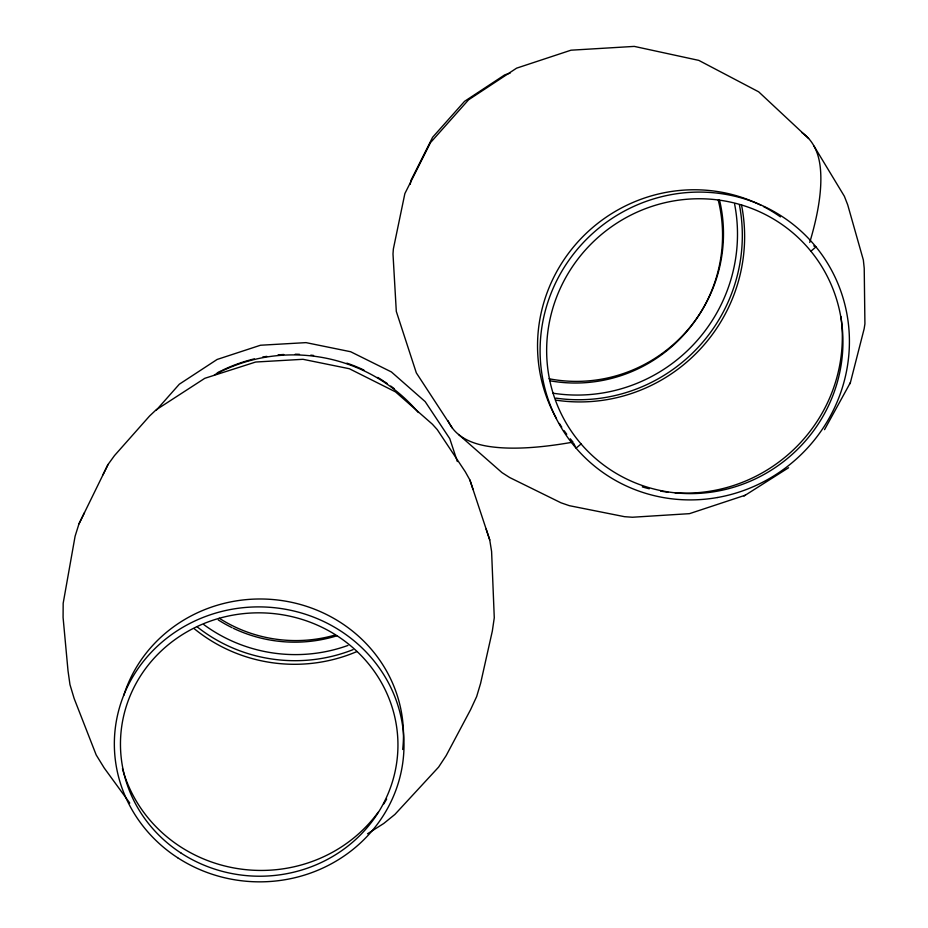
<?xml version="1.0" encoding="UTF-8"?>
<svg xmlns="http://www.w3.org/2000/svg" width="928" height="928" viewBox="0 0 928 928"><rect width="100%" height="100%" fill="white"/><g stroke="black" fill="none" stroke-linecap="round" stroke-linejoin="round"><path stroke-width="1.39" d="M410.199 184.336L411.081 180.102L432.599 137.298L464.557 101.338L504.762 74.855L510.133 73.092M473.071 489.508L469.916 480.043L465.288 471.772L437.239 429.594L432.413 424.235L395.49 391.86L349.334 368.729L302.969 359.298L255.687 362.024L204.798 378.311L156.066 409.886L149.559 416.022L114.492 455.59L108.042 464.487L78.961 523.891L75.098 536.222L63.174 603.293L63.081 617.468L68.022 670.851L69.971 684.62L74.159 698.54L96.187 754.94L104.214 767.99L129.769 803.056M824.528 429.664L850.373 382.661L864.142 328.814L864.919 323.884L864.223 268.285L863.353 260.026L847.716 204.844L844.376 196.284L814.065 146.172M78.961 523.891L84.471 512.685M102.927 474.858L108.042 464.487M849.526 384.134L850.373 382.661M156.356 410.118L179.324 384.204L217.117 359.461L260.501 345.239L306.02 342.629L350.656 351.735L391.396 371.942L425.175 401.615L449.767 438.654L457.353 461.541M581.067 443.967L576.102 448.131L573.655 443.317M810.875 251.221A149.976 145.58 -40.3 0 0 557.032 295.997A149.976 145.58 -40.3 0 0 716.474 491.33A149.976 145.58 -40.3 0 0 810.875 251.221L815.99 246.929L813.763 245.897M458.56 434.478L501.99 472.619L509.669 477.537L560.999 502.802L569.351 505.679L624.532 516.687L632.409 517.244L689.469 513.66L745.3 495.204M744.012 496.016L788.591 467.724M367.523 833.773L383.74 823.484L394.899 814.436L438.596 767.12L446.171 755.601L470.577 709.688L476.656 696.568L480.6 683.368L492.327 631.075L494.276 617.77L491.596 551.487L489.74 539.922L469.916 480.043M808.624 138.481L758.686 91.837L698.796 60.378L634.3 46.4L570.998 50.193L516.571 68.173L468.605 99.772L430.488 142.634L404.863 193.604L393.356 249.006L392.996 253.947L396.302 311.414L416.324 372.87L452.435 428.144M486.168 529.192L489.74 539.922M809.738 242.44A1933.337 289.06 -46 0 0 820.248 167.214A1498.233 239.308 -45.1 0 0 801.769 132.518M741.46 204.705A163.734 160.996 -50.6 0 1 555.582 400.096M734.628 204.183A159.349 156.728 -51 0 1 553.076 393.205M719.536 200.146A146.218 143.84 -51.2 0 1 549.016 378.752M840.919 316.587A154.257 149.814 -40.5 0 1 675.074 492.814M667.882 492.153A154.257 149.814 -40.5 0 1 660.69 491.132M649.275 488.789A154.257 149.814 -40.5 0 1 642.292 486.887M570.279 438.816A154.257 149.814 -40.5 0 0 573.04 442.111A2926.402 343.882 -34.3 0 1 489.091 446.472A2014.236 269.607 -35.1 0 1 448.108 420.802M566.741 434.269A154.257 149.814 -40.5 0 1 564.189 430.754M561.742 427.147A154.257 149.814 -40.5 0 1 559.398 423.47M556.452 418.47A154.257 149.814 -40.5 0 1 581.172 238.368A154.257 149.814 -40.5 0 1 760.948 205.262M763.5 206.561A154.257 149.814 -40.5 0 1 780.471 216.897M739.442 205.053A162.736 160.034 -50.8 0 1 555.86 398.124M718.249 200.146A146.392 144.026 -50.9 0 1 550.049 380.805M123.76 695.42A142.854 135.72 2 0 1 288.689 601.727A142.854 135.72 2 0 1 402.694 749.476M386.64 799.089A142.854 135.72 2 0 1 383.728 804.008M378.172 812.255A142.854 135.72 2 0 1 235.886 868.306A142.854 135.72 2 0 1 122.45 768.628M214.438 374.889A161.228 156.623 5.2 0 1 418.342 412.531M217.245 372.836A160.904 156.31 5.3 0 1 221.003 370.933M222.256 370.318A160.904 156.31 5.3 0 1 254.307 358.881M262.601 357.094A160.904 156.31 5.3 0 1 266.765 356.364M278.075 354.925A160.904 156.31 5.3 0 1 283.782 354.496M295.22 354.229A160.904 156.31 5.3 0 1 299.5 354.334M310.787 355.146A160.904 156.31 5.3 0 1 313.606 355.47M346.875 363.138A160.904 156.31 5.3 0 1 363.938 370.075M377.708 377.418A160.904 156.31 5.3 0 1 383.67 381.141M384.83 381.918A160.904 156.31 5.3 0 1 387.22 383.542M390.758 386.071A160.904 156.31 5.3 0 1 394.238 388.704M356.909 651.56A155.208 150.742 5.2 0 1 194.103 628.592M347.965 645.436A151.136 146.868 5.3 0 1 203.905 624.683M334.822 635.123A138.724 134.838 5.4 0 1 219.286 618.257M353.046 649.646A154.303 149.907 5.2 0 1 197.304 626.968M336.736 635.842A138.91 134.989 5.4 0 1 233.276 628.256M232 627.641A138.91 134.989 5.4 0 1 218.266 619.927M717.309 497.536A156.565 151.96 -40.3 0 0 815.99 246.929A156.565 151.96 -40.3 0 0 550.977 293.526A156.565 151.96 -40.3 0 0 717.309 497.536M177.642 857.727A144.838 137.472 1.9 0 0 403.599 755.067A144.838 137.472 1.9 0 0 196.26 620.333A144.838 137.472 1.9 0 0 177.642 857.727M181.169 853.157A138.748 131.683 1.9 0 0 397.567 754.696A138.748 131.683 1.9 0 0 198.87 625.739A138.748 131.683 1.9 0 0 181.169 853.157"/></g></svg>
